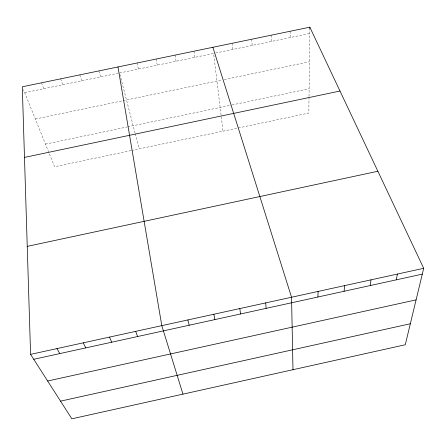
<?xml version="1.0" encoding="UTF-8"?>
<svg xmlns="http://www.w3.org/2000/svg" width="446" height="446" viewBox="0 0 446 446"><rect width="100%" height="100%" fill="white"/><g stroke="black" fill="none" stroke-linecap="round" stroke-linejoin="round"><path stroke-width="0.33" stroke-dasharray="2.23 1.67" d="M309.022 97.094L308.838 113.067L131.698 150.453M309.028 96.397L309.819 28.444M131.029 150.597L54.596 166.726L23.487 89.735M45.464 144.125L127.088 126.987M127.762 126.842L231.39 105.083M232.048 104.944L309.117 88.76M24.675 92.673L118.184 73.261M119.534 72.977L213.623 53.448L223.022 131.18M215.619 53.029L309.764 33.489M35.318 119.021L122.46 100.824M123.135 100.684L221.601 80.118M224.254 79.566L309.435 61.777M41.5 82.817L43.708 88.721M60.667 78.842L62.713 84.773M79.806 74.878L81.685 80.838M98.906 70.914L100.623 76.902M119.874 74.298L135.015 132.997M135.188 133.661L139.119 148.886M137.022 63.014L138.411 69.058M156.033 59.073L157.26 65.144M175.01 55.137L176.081 61.241M193.96 51.212L194.863 57.339M232.333 43.251L232.912 49.439M251.756 39.226L252.174 45.442M271.151 35.206L271.402 41.45M290.508 31.192L290.597 37.464"/><path stroke-width="0.67" d="M309.819 28.444L309.836 27.184L22.3 86.797L30.584 354.369L71.856 418.816L405.269 344.764L423.7 268.308L309.836 27.184M317.903 297.014L318.098 291.428M344.089 291.277L344.591 285.624M370.219 285.552L371.022 279.843M396.288 279.837L397.392 274.067M47.644 381.012L416.09 299.863M60.539 401.144L410.331 323.757M30.584 354.369L423.7 268.308M33.74 359.298L422.295 274.134M27.239 246.376L377.868 171.258M24.485 157.405L339.986 91.029M56.949 348.599L59.792 353.589M83.251 342.84L85.788 347.891M109.493 337.098L111.723 342.205M135.679 331.361L137.597 336.535M212.876 47.287L291.545 297.242L292.989 369.701M182.955 394.141L161.803 325.647L117.984 66.961M187.872 319.938L189.182 325.229M213.874 314.246L214.883 319.592M239.825 308.565L240.533 313.973M265.716 302.895L266.123 308.364"/></g></svg>
